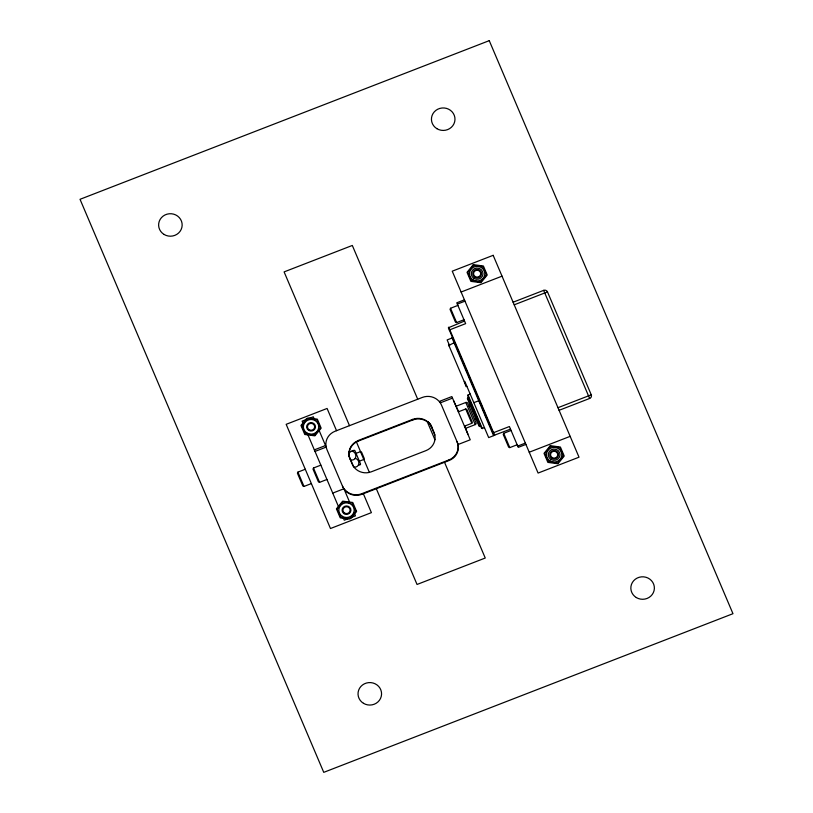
<?xml version="1.0" encoding="UTF-8"?>
<svg xmlns="http://www.w3.org/2000/svg" width="813" height="813" viewBox="0 0 813 813"><rect width="100%" height="100%" fill="white"/><g stroke="black" fill="none" stroke-linecap="round" stroke-linejoin="round"><path stroke-width="1.22" d="M350.779 460.056C359.498 460.859 355.535 447.638 349.234 452.262M305.271 469.264L297.914 472.119L297.426 473.217L302.853 485.981L304.001 486.438L311.369 483.583M320.85 465.148L313.483 468.003L312.995 469.101L318.422 481.865L319.58 482.333L326.938 479.477M359.366 461.184L363.787 459.467L364.234 458.441L361.531 452.089L360.464 451.662L356.043 453.369M457.892 305.414L450.524 308.269L450.036 309.367L455.473 322.131L456.621 322.588L463.989 319.733M464.447 426.164L471.804 423.309L472.292 422.211L466.865 409.447L465.717 408.99L458.349 411.845M511.072 430.443L503.704 433.299L503.217 434.396L508.643 447.16L509.792 447.617L517.159 444.762M467.912 434.132L464.711 426.063M337.365 508.999L342.74 501.997L352.039 502.962L355.799 511.133L350.423 518.145M360.118 464.69L360.596 464.081L354.814 450.473L354.021 450.361M305.607 419.772L300.952 425.473L304.794 434.498L314.895 435.839L321.165 428.156L317.324 419.132L309.824 418.136A3.486 3.323 0 0 0 305.607 419.772L302.121 421.124L302.944 423.045M301.948 425.392L307.548 418.543L316.806 419.772L320.322 428.045L314.733 434.894M480.646 281.948L486.398 274.906L482.871 266.634M351.958 517.21L356.612 511.499L352.771 502.485L342.669 501.143L336.409 508.826L340.241 517.851L347.74 518.846A3.486 3.323 0 0 0 351.958 517.21L355.444 515.859L354.631 513.938M563.389 455.93L557.637 462.983L548.379 461.754M464.538 321.033L448.359 327.781L479.619 401.327M493.542 435.565L452.058 338.015L452.394 337.324M360.007 464.741L359.122 465.107M470.138 393.97L467.627 395.545L481.601 428.4L484.538 427.831M468.512 397.628L467.373 398.675L479.131 426.327L480.696 426.286M353.208 450.646L353.94 450.402L349.244 452.16M461.103 292.03L502.028 276.166M464.426 299.845L456.784 302.802L465.646 323.645L449.274 329.987M457.343 304.103L464.975 301.145M513.105 302.212L543.653 290.363A2.947 2.815 0 0 1 547.495 291.908L591.254 394.803A2.947 2.815 0 0 1 589.628 398.461L559.08 410.311M514.212 304.814L547.495 291.908M452.058 338.015L447.15 339.915L449.609 345.718L449.071 345.932M449.061 344.417L448.512 344.631L464.802 382.923L465.341 382.71M449.365 345.129L454.609 342.527M309.824 418.136L313.31 416.784L314.123 418.705M464.243 381.622L464.792 381.409L488.684 437.597L493.867 435.585M464.477 382.161L466.062 386.642L466.886 386.327M314.346 449.874L325.261 445.646L325.922 447.201L315.017 451.428M452.516 398.116L440.514 402.77L439.853 401.226L451.855 396.571L470.239 439.792L458.227 444.447M349.956 458.857L352.171 464.06A14.725 14.055 0 0 0 371.348 471.794L425.91 450.646A14.725 14.055 0 0 0 434.01 432.333L431.794 427.13A14.725 14.055 0 0 0 412.618 419.396L358.055 440.544L358.289 441.093A14.725 14.055 0 0 0 349.356 456.713M358.289 441.093L412.852 419.945A14.725 14.055 0 0 1 430.656 425.189M456.256 406.175L465.808 402.476A1.474 1.402 0 0 1 467.719 403.248L476.032 422.78A1.474 1.402 0 0 1 475.219 424.61L465.676 428.319M473.827 402.659L478.745 400.758M469.111 406.5L470.473 405.972M474.65 419.528L476.012 419M353.96 467.119C360.301 467.79 360.2 459.254 355.149 458.369M343.645 488.867L332.741 493.095L307.995 434.925M493.034 432.882L509.405 426.53L518.267 447.374L525.909 444.406M557.972 407.699L591.254 394.803M485.961 416.246L494.223 435.26L510.513 429.132M342.446 486.032A14.725 14.055 0 0 0 361.622 493.765L448.928 459.924A14.725 14.055 0 0 0 457.028 441.611M342.68 486.591A14.725 14.055 0 0 0 361.856 494.324L449.162 460.473A14.725 14.055 0 0 0 457.262 442.16M517.718 446.063L525.35 443.105M347.74 518.846L344.255 520.198L343.442 518.277M529.233 452.221L570.157 436.357M350.271 518.338L340.982 517.363L337.212 509.192M482.627 266.603L473.613 265.404L467.871 272.446L471.388 280.719L480.402 281.918M314.57 435.087L305.312 433.857L301.796 425.585M453.522 400.494L458.623 411.734M484.182 411.815L479.507 401.51M484.274 412.018L486.113 416.154M485.747 416.185L481.57 405.687M543.653 290.363L589.628 398.461M563.287 455.717L559.862 447.668L550.604 446.439L544.862 453.481L548.287 461.53M450.524 308.269L456.621 322.588M503.704 433.299L509.792 447.617M448.715 327.172L494.69 435.27M467.953 394.813L482.353 428.675M467.699 397.943L479.883 426.601M465.808 402.476L475.219 424.61M465.717 408.99L471.804 423.309M457.079 441.733L441.52 405.159A14.725 14.055 0 0 0 422.343 397.425L335.037 431.266A14.725 14.055 0 0 0 326.938 449.579L342.497 486.154M448.928 459.924L449.162 460.473M430.484 424.772L434.843 435.036M417.709 399.224L352.314 245.455L284.103 271.898L349.499 425.666M427.292 421.774L434.925 439.721M444.518 462.272L485.249 558.023L417.039 584.466L376.317 488.715M412.618 419.396L412.852 419.945M356.44 441.967L360.576 451.703M363.828 459.355L369.387 472.414M360.464 451.662L363.787 459.467M349.184 456.296L353.543 466.55M336.541 430.687L327.09 408.461L286.166 424.325L330.474 528.521L371.399 512.647L363.36 493.735M361.622 493.765L361.856 494.324M319.174 430.585L326.023 446.683M344.092 489.162L349.58 502.058M332.913 493.532L338.391 506.397M313.483 468.003L319.58 482.333M297.914 472.119L304.001 486.438M479.782 401.287L481.489 405.474M493.633 434.731L493.684 434.884A1.392 1.331 0 0 0 493.887 435.443M349.997 458.969A14.725 14.055 0 0 1 358.106 440.656M349.336 457.008A13.841 13.211 0 0 1 349.112 452.028A15.61 14.898 0 0 0 349.305 456.571M431.845 427.232A14.705 14.045 0 0 0 430.89 425.382A13.841 13.211 0 0 0 427.414 421.673A15.61 14.898 0 0 1 430.595 425.057M473.298 264.652L467.028 272.335L470.869 281.359L480.971 282.7L487.231 275.018L483.4 265.993L473.298 264.652M550.289 445.687L544.019 453.369L547.86 462.394L557.962 463.735L564.222 456.042L560.391 447.028L550.289 445.687M489.253 40.65L80.03 199.307L323.747 772.35L732.97 613.693L489.253 40.65M493.166 255.323L452.241 271.186L538.094 473.064L579.019 457.191L493.166 255.323M308.686 430.372A4.421 4.217 0 0 0 315.474 426.998A4.421 4.217 0 0 0 309.011 423.075A4.421 4.217 0 0 0 308.686 430.372M309.133 429.711A3.587 3.425 0 0 0 314.651 426.957A3.587 3.425 0 0 0 309.397 423.776A3.587 3.425 0 0 0 309.133 429.711M551.753 458.268A4.421 4.217 0 0 0 558.531 454.884A4.421 4.217 0 0 0 552.078 450.971A4.421 4.217 0 0 0 551.753 458.268M552.2 457.597A3.587 3.425 0 0 0 557.708 454.853A3.587 3.425 0 0 0 552.464 451.672A3.587 3.425 0 0 0 552.2 457.597M474.762 277.233A4.421 4.217 0 0 0 481.54 273.859A4.421 4.217 0 0 0 475.087 269.936A4.421 4.217 0 0 0 474.762 277.233M475.209 276.572A3.587 3.425 0 0 0 480.717 273.829A3.587 3.425 0 0 0 475.473 270.638A3.587 3.425 0 0 0 475.209 276.572M344.143 513.725A4.421 4.217 0 0 0 350.921 510.34A4.421 4.217 0 0 0 344.468 506.428A4.421 4.217 0 0 0 344.143 513.725M344.58 513.054A3.587 3.425 0 0 0 350.098 510.31A3.587 3.425 0 0 0 344.844 507.129A3.587 3.425 0 0 0 344.58 513.054M342.385 516.367A7.693 7.347 0 0 0 354.194 510.483A7.693 7.347 0 0 0 342.954 503.654A7.693 7.347 0 0 0 342.385 516.367M306.928 433.014A7.693 7.347 0 0 0 318.747 427.13A7.693 7.347 0 0 0 307.497 420.301A7.693 7.347 0 0 0 306.928 433.014M473.003 279.875A7.693 7.347 0 0 0 484.812 273.991A7.693 7.347 0 0 0 473.573 267.162A7.693 7.347 0 0 0 473.003 279.875M549.995 460.91A7.693 7.347 0 0 0 561.813 455.026A7.693 7.347 0 0 0 550.564 448.197A7.693 7.347 0 0 0 549.995 460.91M164.074 234.449A11.778 11.25 0 0 0 182.153 225.435A11.778 11.25 0 0 0 164.937 214.988A11.778 11.25 0 0 0 164.074 234.449M436.886 128.678A11.778 11.25 0 0 0 454.975 119.663A11.778 11.25 0 0 0 437.76 109.216A11.778 11.25 0 0 0 436.886 128.678M363.472 703.306A11.778 11.25 0 0 0 381.561 694.292A11.778 11.25 0 0 0 364.346 683.845A11.778 11.25 0 0 0 363.472 703.306M636.294 597.535A11.778 11.25 0 0 0 654.374 588.521A11.778 11.25 0 0 0 637.158 578.073A11.778 11.25 0 0 0 636.294 597.535M550.96 459.457A5.884 5.62 0 0 0 560.005 454.945A5.884 5.62 0 0 0 551.397 449.721A5.884 5.62 0 0 0 550.96 459.457M473.969 278.422A5.884 5.62 0 0 0 483.013 273.92A5.884 5.62 0 0 0 474.406 268.697A5.884 5.62 0 0 0 473.969 278.422"/></g></svg>
